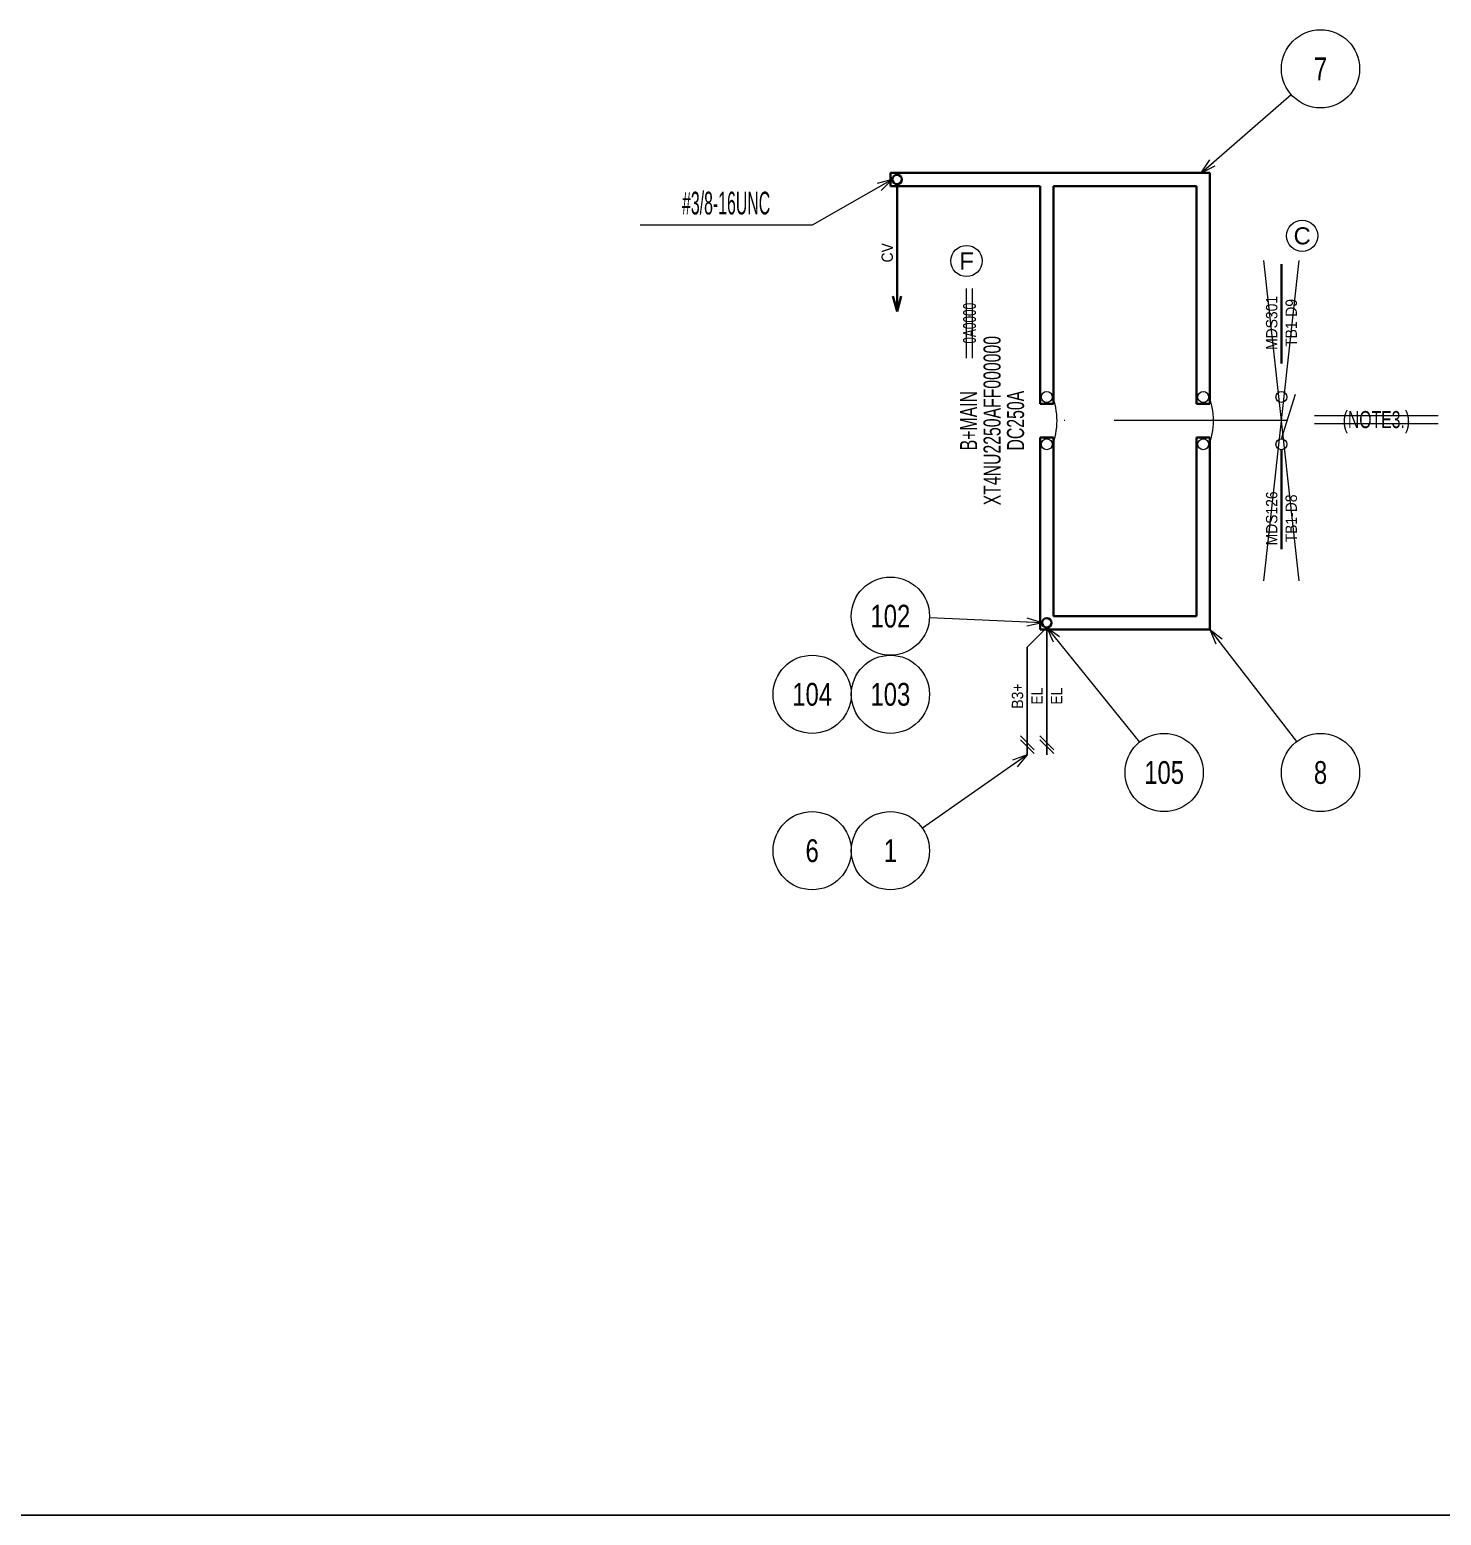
# Model space of a CAD drawing. Header units: millimetres. Extents: x 10 to 832, y 7 to 590.
# Drawn here: x 325 to 505.4, y 15 to 205 of the extents above; entities that cross this region are included whole.
import ezdxf
from ezdxf.enums import TextEntityAlignment as Align

# ---------------------------------------------------------------- set-up
doc = ezdxf.new("R2010")
doc.units = ezdxf.units.MM
doc.linetypes.add('DASHDOT', pattern=[25.3, 12.7, -6.3, 0, -6.3])
for name, color, linetype in [('GR1_02', 7, 'Continuous'), ('GR1_03', 7, 'Continuous'), ('GR1_04', 7, 'Continuous'), ('GR1_05', 7, 'Continuous'), ('GR1_15', 7, 'Continuous'), ('GR1_16', 7, 'Continuous'), ('図面枠B6M', 7, 'Continuous')]:
    doc.layers.add(name, color=color, linetype=linetype)
doc.styles.add('HG丸ｺﾞｼｯｸM-PRO', font='')
doc.styles.get('HG丸ｺﾞｼｯｸM-PRO').set_extended_font_data('HG丸ｺﾞｼｯｸM-PRO')

# ---------------------------------------------------------------- blocks, each defined once
blk = doc.blocks.new('BLKF023')
at = {"layer": '図面枠B6M', "color": 2, "linetype": 'Continuous', "lineweight": 25}
blk.add_line((9.5, 15), (831.5, 15), dxfattribs=at)
blk = doc.blocks.new('BLKF071')
at = {"layer": 'GR1_03', "color": 3, "linetype": 'Continuous', "lineweight": 35}
for p, q in [((435, 186.7), (475.85, 186.7)), ((435, 186.7), (435, 185)), ((475.85, 186.7), (475.85, 157.1675)), ((454.15, 185), (435, 185)), ((454.15, 185), (454.15, 157.1675)), ((455.85, 185), (455.85, 157.1675)), ((455.85, 185), (474.15, 185)), ((474.15, 185), (474.15, 157.1675)), ((455.85, 157.1675), (454.15, 157.1675)), ((475.85, 157.1675), (474.15, 157.1675))]:
    blk.add_line(p, q, dxfattribs=at)
blk.add_circle((435.85, 185.85), 0.6, dxfattribs=at)
blk = doc.blocks.new('BLKF072')
at = {"layer": 'GR1_02', "color": 4, "linetype": 'DASHDOT', "lineweight": 13}
blk.add_line((476.31, 155), (456.31, 155), dxfattribs=at)
at = {"layer": 'GR1_02', "color": 4, "linetype": 'Continuous', "lineweight": 13}
for centre in [(455, 158.02), (475, 158.02), (455, 151.98), (475, 151.98)]:
    blk.add_circle(centre, 0.701, dxfattribs=at)
for centre in [(447.81, 155), (467.81, 155)]:
    blk.add_arc(centre, 8.5, 337.237, 22.763, dxfattribs=at)
blk = doc.blocks.new('FXTIP_ARROW_E')
at = {"color": 0, "linetype": 'Continuous', "lineweight": -2}
for q in [(-1, 0), (-0.966, 0.259), (-0.966, -0.259)]:
    blk.add_line((0, 0), q, dxfattribs=at)
blk = doc.blocks.new('BLKF115')
at = {"layer": 'GR1_03', "color": 3, "linetype": 'Continuous', "lineweight": 35}
for p, q in [((455.85, 152.8325), (454.15, 152.8325)), ((454.15, 128.3), (454.15, 152.8325)), ((455.85, 130), (455.85, 152.8325)), ((475.85, 152.8325), (474.15, 152.8325)), ((474.15, 130), (474.15, 152.8325)), ((475.85, 128.3), (475.85, 152.8325)), ((455.85, 130), (474.15, 130)), ((454.15, 128.3), (475.85, 128.3))]:
    blk.add_line(p, q, dxfattribs=at)
blk.add_circle((455, 129.15), 0.6, dxfattribs=at)
blk = doc.blocks.new('FXTIP_ARROW_S')
at = {"color": 0, "linetype": 'Continuous', "lineweight": -2}
for q in [(-1, 0), (-0.966, 0.259), (-0.966, -0.259)]:
    blk.add_line((0, 0), q, dxfattribs=at)
blk = doc.blocks.new('BLKF235')
at = {"layer": 'GR1_05', "color": 4, "linetype": 'Continuous', "lineweight": 13}
blk.add_circle((487.65, 178.64), 2, dxfattribs=at)
at = {"layer": 'GR1_05', "color": 4, "linetype": 'Continuous', "lineweight": 13, "style": 'HG丸ｺﾞｼｯｸM-PRO', "width": 1.042931}
blk.add_text('C', height=2.18, dxfattribs=at).set_placement((487.65, 178.64), align=Align.MIDDLE_CENTER)
blk = doc.blocks.new('BLKF256')
at = {"layer": 'GR1_05', "color": 4, "linetype": 'Continuous', "lineweight": 13}
blk.add_line((485, 152.68), (486.8, 158.39), dxfattribs=at)
at = {"layer": 'GR1_05', "color": 4, "linetype": 'DASHDOT', "lineweight": 13}
blk.add_line((485.73, 155), (476.31, 155), dxfattribs=at)
at = {"layer": 'GR1_05', "color": 4, "linetype": 'Continuous', "lineweight": 13}
for centre in [(485, 158.02), (485, 151.98)]:
    blk.add_circle(centre, 0.701, dxfattribs=at)
blk = doc.blocks.new('BLKF285')
at = {"layer": 'GR1_05', "color": 4, "linetype": 'Continuous', "lineweight": 13}
blk.add_circle((444.74, 175.42), 2, dxfattribs=at)
at = {"layer": 'GR1_05', "color": 4, "linetype": 'Continuous', "lineweight": 13, "style": 'HG丸ｺﾞｼｯｸM-PRO', "width": 1.042153}
blk.add_text('F', height=2.18, dxfattribs=at).set_placement((444.74, 175.42), align=Align.MIDDLE_CENTER)

msp = doc.modelspace()

# ---------------------------------------------------------------- linework, layer by layer
at = {"layer": 'GR1_03', "color": 3, "linetype": 'Continuous', "lineweight": 35}
msp.add_line((435.85, 185.25), (435.85, 168.97), dxfattribs=at)
at = {"layer": 'GR1_03', "color": 2, "linetype": 'Continuous', "lineweight": 25}
for p, q in [((455, 128.55), (452.5, 126.05)), ((455, 128.55), (455, 112.27)), ((452.5, 126.05), (452.5, 112.27))]:
    msp.add_line(p, q, dxfattribs=at)
at = {"layer": 'GR1_03', "color": 4, "linetype": 'Continuous', "lineweight": 13}
for p, q in [((451.62, 114.68), (453.38, 112.92)), ((451.62, 114.18), (453.38, 112.42)), ((454.12, 114.68), (455.88, 112.92)), ((454.12, 114.18), (455.88, 112.42))]:
    msp.add_line(p, q, dxfattribs=at)
at = {"layer": 'GR1_05', "color": 4, "linetype": 'Continuous', "lineweight": 13}
for p, q in [((482.75, 134.5), (487.25, 175.5)), ((487.25, 134.5), (482.75, 175.5)), ((444.74, 163), (444.74, 171.91)), ((445.49, 163), (445.49, 171.91)), ((489.22, 155.64), (505.06, 155.64)), ((489.22, 154.64), (505.06, 154.64))]:
    msp.add_line(p, q, dxfattribs=at)
at = {"layer": 'GR1_05', "color": 3, "linetype": 'DASHDOT', "lineweight": 35}
for p, q in [((485, 175), (485, 158.72)), ((485, 151.28), (485, 135))]:
    msp.add_line(p, q, dxfattribs=at)
at = {"layer": 'GR1_15', "color": 4, "linetype": 'Continuous', "lineweight": 13}
for p, q in [((474.75, 186.7), (486.23, 196.71)), ((454.4, 129.15), (440, 129.78)), ((455, 128.55), (466.86, 113.89)), ((475.85, 128.3), (486.94, 113.96)), ((452.5, 112.27), (439.09, 102.87))]:
    msp.add_line(p, q, dxfattribs=at)
for centre in [(490, 200), (435, 130), (425, 120), (435, 120), (470, 110), (490, 110), (425, 100), (435, 100)]:
    msp.add_circle(centre, 5, dxfattribs=at)
at = {"layer": 'GR1_16', "color": 4, "linetype": 'Continuous', "lineweight": 13}
for p, q in [((435.25, 185.85), (425, 180)), ((425, 180), (403, 180))]:
    msp.add_line(p, q, dxfattribs=at)

# ---------------------------------------------------------------- block references
at = {"layer": 'GR1_02', "color": 4, "linetype": 'Continuous', "lineweight": 13}
msp.add_blockref('BLKF072', (0, 0), dxfattribs=at)
at = {"layer": 'GR1_03', "color": 3, "linetype": 'Continuous', "lineweight": 35}
for name in ['BLKF071', 'BLKF115']:
    msp.add_blockref(name, (0, 0), dxfattribs=at)
at = {"layer": 'GR1_03', "color": 3, "linetype": 'Continuous', "lineweight": 35, "xscale": 2, "yscale": 2, "rotation": 270}
msp.add_blockref('FXTIP_ARROW_E', (435.85, 168.97), dxfattribs=at)
at = {"layer": 'GR1_05', "color": 4, "linetype": 'Continuous', "lineweight": 13}
for name in ['BLKF235', 'BLKF285', 'BLKF256']:
    msp.add_blockref(name, (0, 0), dxfattribs=at)
at = {"layer": 'GR1_15', "color": 4, "linetype": 'Continuous', "lineweight": 13, "xscale": 2, "yscale": 2}
for p, rotation in [((474.75, 186.7), 221.0978699356902), ((454.4, 129.15), 357.4912224574761), ((455, 128.55), 128.9598816061426), ((475.85, 128.3), 127.7120577030002), ((452.5, 112.27), 35.0331996884932)]:
    msp.add_blockref('FXTIP_ARROW_S', p, dxfattribs=dict(at, rotation=rotation))
at = {"layer": 'GR1_16', "color": 4, "linetype": 'Continuous', "lineweight": 13, "xscale": 2, "yscale": 2, "rotation": 29.71477316544826}
msp.add_blockref('FXTIP_ARROW_S', (435.25, 185.85), dxfattribs=at)
at = {"layer": '図面枠B6M', "color": 4, "linetype": 'Continuous', "lineweight": 13}
msp.add_blockref('BLKF023', (0, 0), dxfattribs=at)

# ---------------------------------------------------------------- texts
at = {"layer": 'GR1_02', "color": 4, "linetype": 'Continuous', "lineweight": 13, "style": 'HG丸ｺﾞｼｯｸM-PRO'}
for s, height, width, p in [('XT4NU2250AFF000000', 2.1818, 0.691759, (448, 155)), ('B+MAIN', 2.182, 0.693504, (445, 155)), ('DC250A', 2.182, 0.692392, (451, 155))]:
    msp.add_text(s, height=height, rotation=90, dxfattribs=dict(at, width=width)).set_placement(p, align=Align.MIDDLE_CENTER)
at = {"layer": 'GR1_04', "color": 3, "linetype": 'Continuous', "lineweight": 35, "style": 'HG丸ｺﾞｼｯｸM-PRO'}
for s, width, p in [('CV', 0.912984, (434.6, 176.47)), ('B3+', 0.911533, (451.25, 119.77)), ('EL', 0.912814, (453.75, 119.77)), ('EL', 0.912814, (456.25, 119.77))]:
    msp.add_text(s, height=1.455, rotation=90, dxfattribs=dict(at, width=width)).set_placement(p, align=Align.MIDDLE_CENTER)
at = {"layer": 'GR1_05', "color": 4, "linetype": 'Continuous', "lineweight": 13, "style": 'HG丸ｺﾞｼｯｸM-PRO', "width": 0.691623}
msp.add_text('0A0000', height=1.636, rotation=90, dxfattribs=at).set_placement((445.12, 167.46), align=Align.MIDDLE_CENTER)
at = {"layer": 'GR1_05', "color": 3, "linetype": 'Continuous', "lineweight": 35, "style": 'HG丸ｺﾞｼｯｸM-PRO'}
for s, width, p in [('MDS301', 0.911744, (483.75, 167.5)), ('TB1-D9', 0.91173, (486.25, 167.5)), ('MDS126', 0.911744, (483.75, 142.5)), ('TB1-D8', 0.91173, (486.25, 142.5))]:
    msp.add_text(s, height=1.455, rotation=90, dxfattribs=dict(at, width=width)).set_placement(p, align=Align.MIDDLE_CENTER)
at = {"layer": 'GR1_05', "color": 3, "linetype": 'Continuous', "lineweight": 35, "style": 'HG丸ｺﾞｼｯｸM-PRO', "width": 0.691797}
msp.add_text('(NOTE3.)', height=2.182, dxfattribs=at).set_placement((497.14, 155.14), align=Align.MIDDLE_CENTER)
at = {"layer": 'GR1_15', "color": 3, "linetype": 'Continuous', "lineweight": 35, "style": 'HG丸ｺﾞｼｯｸM-PRO', "width": 0.784542}
for s, height, p in [('7', 2.91, (490, 200)), ('102', 2.909, (435, 130)), ('104', 2.909, (425, 120)), ('103', 2.909, (435, 120)), ('105', 2.909, (470, 110)), ('8', 2.91, (490, 110)), ('6', 2.91, (425, 100)), ('1', 2.91, (435, 100))]:
    msp.add_text(s, height=height, rotation=0, dxfattribs=at).set_placement(p, align=Align.MIDDLE_CENTER)
at = {"layer": 'GR1_16', "color": 3, "linetype": 'Continuous', "lineweight": 35, "style": 'HG丸ｺﾞｼｯｸM-PRO', "width": 0.521416}
msp.add_text('#3/8-16UNC', height=2.909, dxfattribs=at).set_placement((414, 180.5), align=Align.BOTTOM_CENTER)

doc.saveas('drawing.dxf')
